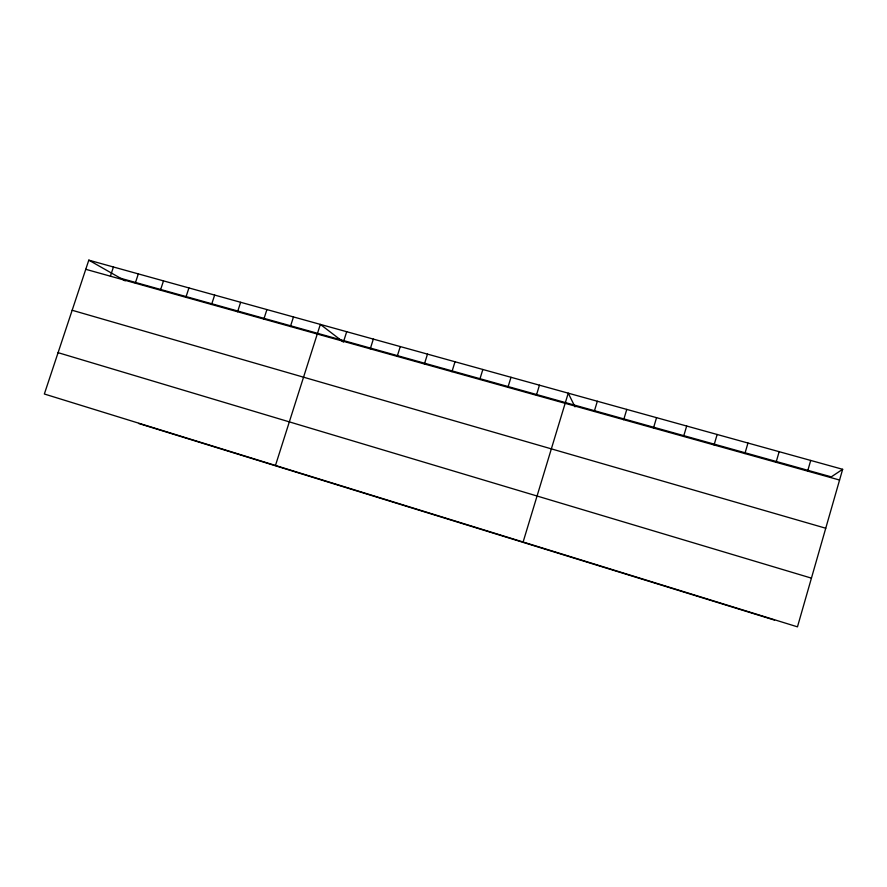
<?xml version="1.0" encoding="UTF-8"?>
<svg xmlns="http://www.w3.org/2000/svg" width="887" height="887" viewBox="0 0 887 887"><rect width="100%" height="100%" fill="white"/><g stroke="black" fill="none" stroke-linecap="round" stroke-linejoin="round"><path stroke-width="1.33" d="M842.65 469.301L797.468 626.843L44.35 394.005L88.8 260.157L842.65 469.301L831.285 476.862L120.71 278.318M807.636 471.119L810.718 460.442M776.081 462.304L779.163 451.683M744.892 453.579L747.974 443.034M714.068 444.964L717.151 434.475M683.589 436.437L686.682 426.026M653.475 428.022L656.557 417.666M623.694 419.695L626.776 409.406M594.257 411.468L597.339 401.246M523.108 542.024L568.234 393.163L575.02 406.867M536.38 395.28L539.451 385.18M507.918 387.331L511.001 377.285M479.778 379.459L482.85 369.48M451.949 371.675L455.02 361.752M424.418 363.98L427.49 354.124M397.199 356.374L400.27 346.562M370.267 348.846L373.338 339.1M275.469 465.464L320.34 324.387L343.48 342.105M343.624 341.395L346.695 331.705M290.415 326.516L293.475 316.936M263.86 319.098L266.909 309.574M237.583 311.747L240.643 302.279M211.594 304.485L214.643 295.072M185.882 297.289L188.931 287.942M135.29 283.153L138.328 273.895M160.447 290.182L163.496 280.88M110.398 276.19L113.436 266.987M85.762 269.304L839.568 480.044M72.157 310.262L825.753 528.231M58.076 352.66L811.439 578.136M138.583 423.454L774.551 620.113M88.8 260.157L125.233 280.891"/></g></svg>
